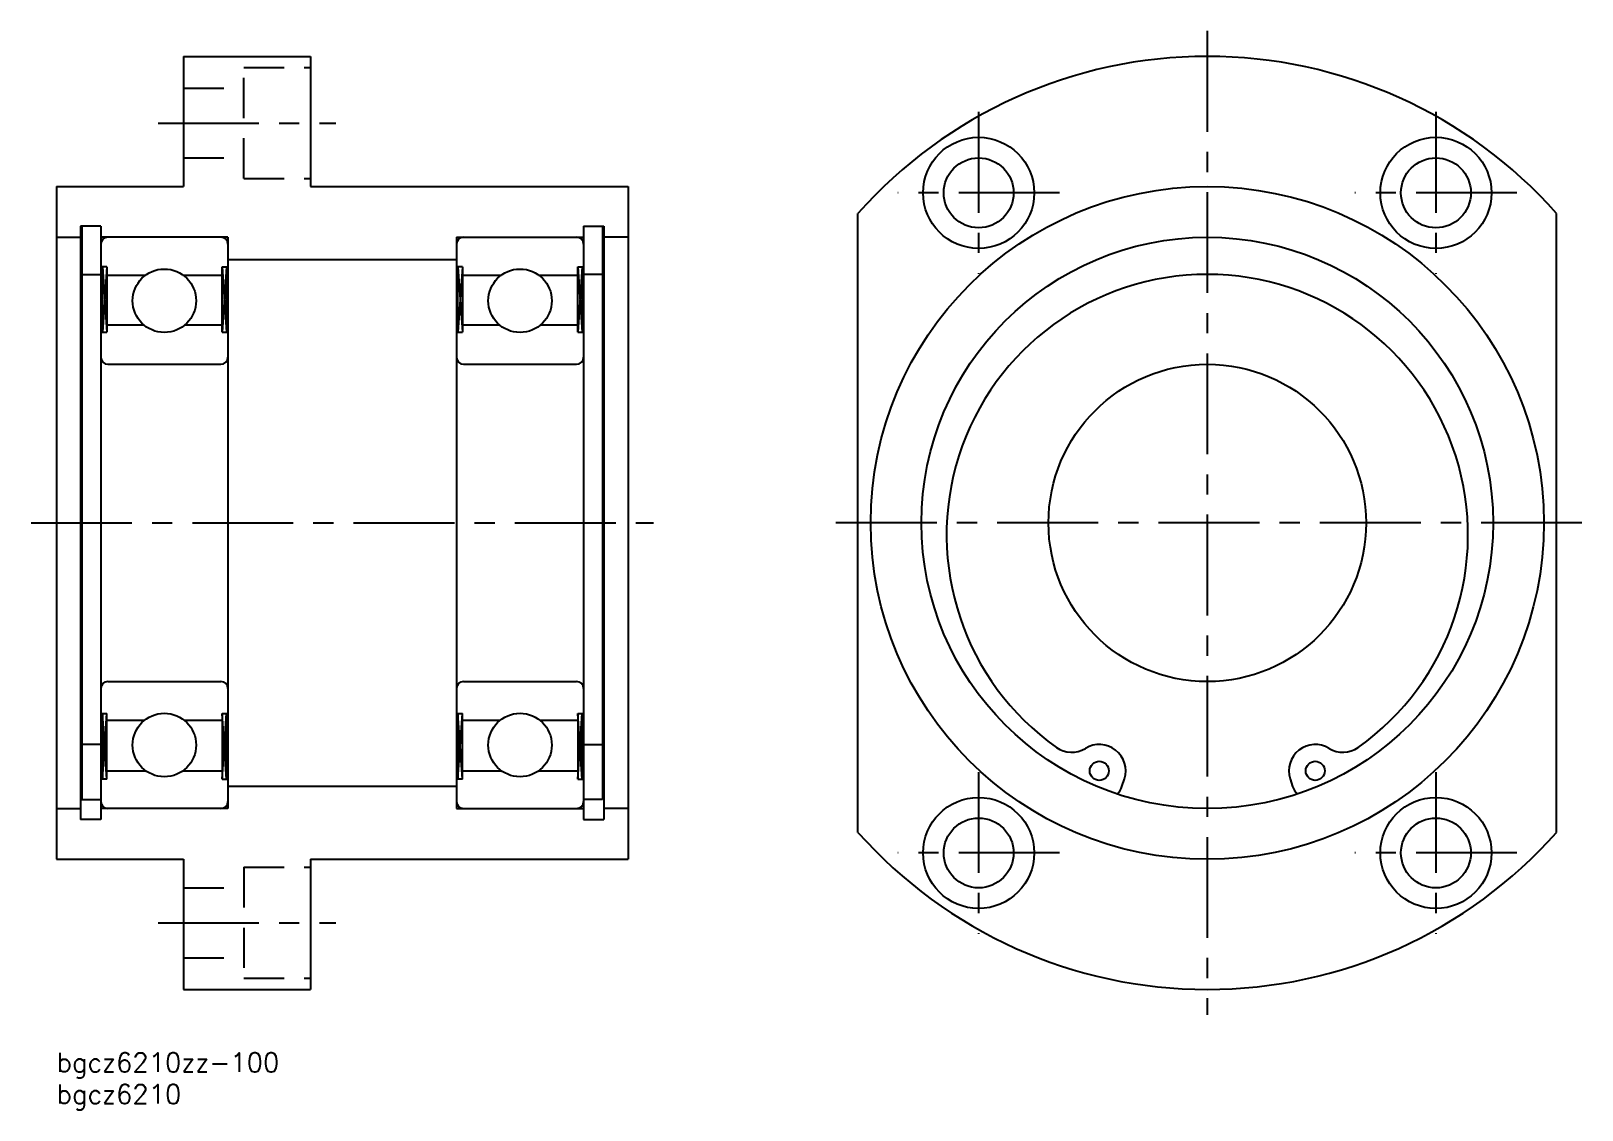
# Model space of a CAD drawing. Extents: x -4 to 240, y -9 to 161.
import ezdxf

# ---------------------------------------------------------------- set-up
doc = ezdxf.new("R2010")
doc.units = 0
doc.header["$LTSCALE"] = 0.5
doc.linetypes.add('CENTER', pattern=[50.8, 31.75, -6.35, 6.35, -6.35])
doc.linetypes.add('DASHED', pattern=[19.05, 12.7, -6.35])
for name, color, linetype in [('MSM_CENTER', 1, 'CENTER'), ('MSM_CONTINUOUS', 7, 'CONTINUOUS'), ('MSM_DASHED', 4, 'DASHED'), ('MSM_PART_NUMBER', 7, 'CONTINUOUS')]:
    doc.layers.add(name, color=color, linetype=linetype)
doc.styles.get("Standard").update_dxf_attribs({"font": 'txt.shx', "height": 3, "bigfont": 'bigfont.shx'})

# ---------------------------------------------------------------- blocks, each defined once
blk = doc.blocks.new('*U6')
at = {"layer": 'MSM_PART_NUMBER'}
blk.add_text('bgcz6210zz-100', height=3, dxfattribs=at).set_placement((0, -3))
blk = doc.blocks.new('*U7')
at = {"layer": 'MSM_PART_NUMBER'}
blk.add_text('bgcz6210', height=3, dxfattribs=at).set_placement((0, -8))

msp = doc.modelspace()

# ---------------------------------------------------------------- linework, layer by layer
at = {"layer": 'MSM_CENTER'}
for p, q in [((181.21, 161), (181.21, 6)), ((145.21, 148.25), (145.21, 122.75)), ((217.21, 148.25), (217.21, 122.75)), ((16, 146.5), (44, 146.5)), ((157.96, 135.5), (132.46, 135.5)), ((229.96, 135.5), (204.46, 135.5)), ((-4, 83.5), (94, 83.5)), ((240.21, 83.5), (122.21, 83.5)), ((145.21, 44.25), (145.21, 18.75)), ((217.21, 44.25), (217.21, 18.75)), ((157.96, 31.5), (132.46, 31.5)), ((229.96, 31.5), (204.46, 31.5)), ((16, 20.5), (44, 20.5))]:
    msp.add_line(p, q, dxfattribs=at)
at = {"layer": 'MSM_CONTINUOUS'}
for p, q in [((20, 157), (20, 136.5)), ((20, 157), (40, 157)), ((40, 157), (40, 136.5)), ((0, 136.5), (20, 136.5)), ((0, 136.5), (0, 30.5)), ((40, 136.5), (90, 136.5)), ((90, 136.5), (90, 30.5)), ((126.21, 34.74), (126.21, 132.26)), ((236.21, 34.74), (236.21, 132.26)), ((7, 130.25), (3.8, 130.25)), ((3.8, 130.25), (3.8, 36.75)), ((4, 130.25), (4, 39.9)), ((7, 130.25), (7, 36.75)), ((83, 130.25), (83, 36.75)), ((83, 130.25), (86.2, 130.25)), ((86, 130.25), (86, 39.9)), ((86.2, 130.25), (86.2, 36.75)), ((0, 128.5), (3.82, 128.5)), ((27, 128.5), (7, 128.5)), ((27, 128.5), (27, 38.5)), ((63, 128.5), (83, 128.5)), ((63, 128.5), (63, 38.5)), ((90, 128.5), (86.18, 128.5)), ((27, 125), (63, 125)), ((4, 122.65), (7, 122.65)), ((7.92, 123.85), (7, 123.85)), ((7.23, 113.55), (7.23, 123.85)), ((7.23, 123.85), (7.92, 113.55)), ((7.92, 123.85), (7.23, 113.55)), ((7.92, 123.85), (7.92, 113.55)), ((7.92, 122.55), (14.07, 122.55)), ((19.93, 122.55), (26.08, 122.55)), ((26.08, 123.85), (27, 123.85)), ((26.08, 113.55), (26.08, 123.85)), ((26.08, 123.85), (26.77, 113.55)), ((26.77, 123.85), (26.08, 113.55)), ((26.77, 123.85), (26.77, 113.55)), ((63.92, 123.85), (63, 123.85)), ((63.23, 113.55), (63.23, 123.85)), ((63.23, 123.85), (63.92, 113.55)), ((63.92, 123.85), (63.23, 113.55)), ((63.92, 123.85), (63.92, 113.55)), ((63.92, 122.55), (70.07, 122.55)), ((75.93, 122.55), (82.08, 122.55)), ((82.08, 123.85), (83, 123.85)), ((82.08, 113.55), (82.08, 123.85)), ((82.08, 123.85), (82.77, 113.55)), ((82.77, 123.85), (82.08, 113.55)), ((82.77, 123.85), (82.77, 113.55)), ((86, 122.65), (83, 122.65)), ((7, 113.55), (7.92, 113.55)), ((13.81, 114.65), (7.92, 114.65)), ((26.08, 114.65), (20.19, 114.65)), ((26.08, 113.55), (27, 113.55)), ((63, 113.55), (63.92, 113.55)), ((69.81, 114.65), (63.92, 114.65)), ((82.08, 114.65), (76.19, 114.65)), ((82.08, 113.55), (83, 113.55)), ((8.1, 108.5), (25.9, 108.5)), ((64.1, 108.5), (81.9, 108.5)), ((8.1, 58.5), (25.9, 58.5)), ((64.1, 58.5), (81.9, 58.5)), ((7, 53.45), (7.92, 53.45)), ((7.23, 53.45), (7.23, 43.15)), ((7.23, 43.15), (7.92, 53.45)), ((7.92, 43.15), (7.23, 53.45)), ((7.92, 43.15), (7.92, 53.45)), ((13.81, 52.35), (7.92, 52.35)), ((26.08, 52.35), (20.19, 52.35)), ((26.08, 53.45), (26.08, 43.15)), ((26.08, 53.45), (27, 53.45)), ((26.08, 43.15), (26.77, 53.45)), ((26.77, 43.15), (26.08, 53.45)), ((26.77, 43.15), (26.77, 53.45)), ((63, 53.45), (63.92, 53.45)), ((63.23, 53.45), (63.23, 43.15)), ((63.23, 43.15), (63.92, 53.45)), ((63.92, 43.15), (63.23, 53.45)), ((63.92, 43.15), (63.92, 53.45)), ((69.81, 52.35), (63.92, 52.35)), ((82.08, 52.35), (76.19, 52.35)), ((82.08, 53.45), (82.08, 43.15)), ((82.08, 53.45), (83, 53.45)), ((82.08, 43.15), (82.77, 53.45)), ((82.77, 43.15), (82.08, 53.45)), ((82.77, 43.15), (82.77, 53.45)), ((7, 48.59), (4, 48.59)), ((83, 48.59), (86, 48.59)), ((7.92, 44.45), (14.07, 44.45)), ((19.93, 44.45), (26.08, 44.45)), ((63.92, 44.45), (70.07, 44.45)), ((75.93, 44.45), (82.08, 44.45)), ((7.92, 43.15), (7, 43.15)), ((26.08, 43.15), (27, 43.15)), ((27, 42), (63, 42)), ((63.92, 43.15), (63, 43.15)), ((82.08, 43.15), (83, 43.15)), ((167.77, 41.97), (168.16, 43.16)), ((194.26, 43.16), (194.64, 41.97)), ((4, 39.9), (7, 39.9)), ((86, 39.9), (83, 39.9)), ((0, 38.5), (3.8, 38.5)), ((7, 36.75), (3.8, 36.75)), ((27, 38.5), (7, 38.5)), ((63, 38.5), (83, 38.5)), ((83, 36.75), (86.2, 36.75)), ((90, 38.5), (86.2, 38.5)), ((0, 30.5), (20, 30.5)), ((20, 30.5), (20, 10)), ((40, 30.5), (90, 30.5)), ((40, 30.5), (40, 10)), ((20, 10), (40, 10))]:
    msp.add_line(p, q, dxfattribs=at)
for centre, radius in [((145.21, 135.5), 8.75), ((217.21, 135.5), 8.75), ((145.21, 135.5), 5.5), ((217.21, 135.5), 5.5), ((181.21, 83.5), 53), ((181.21, 83.5), 45), ((17, 118.5), 5), ((73, 118.5), 5), ((181.21, 83.5), 25), ((17, 48.5), 5), ((73, 48.5), 5), ((164.21, 44.44), 1.5), ((198.21, 44.44), 1.5), ((145.21, 31.5), 8.75), ((217.21, 31.5), 8.75), ((145.21, 31.5), 5.5), ((217.21, 31.5), 5.5)]:
    msp.add_circle(centre, radius, dxfattribs=at)
for centre, radius, start, end in [((181.21, 83.5), 73.5, 41.5567, 138.4433), ((8.1, 127.4), 1.1, 90, 180), ((25.9, 127.4), 1.1, 0, 90), ((64.1, 127.4), 1.1, 90, 180), ((81.9, 127.4), 1.1, 0, 90), ((181.21, 81.6), 41.05, 305.3574, 234.6426), ((8.1, 109.6), 1.1, 180, 270), ((25.9, 109.6), 1.1, 270, 0), ((64.1, 109.6), 1.1, 180, 270), ((81.9, 109.6), 1.1, 270, 0), ((8.1, 57.4), 1.1, 90, 180), ((25.9, 57.4), 1.1, 0, 90), ((64.1, 57.4), 1.1, 90, 180), ((81.9, 57.4), 1.1, 0, 90), ((159.85, 51.51), 4.15, 234.6426, 301.6325), ((164.21, 44.44), 4.15, 342.071, 121.6325), ((198.21, 44.44), 4.15, 58.3675, 197.929), ((202.56, 51.51), 4.15, 238.3675, 305.3574), ((164.92, 42.9), 3, 315.2882, 342.071), ((197.5, 42.9), 3, 197.929, 224.7118), ((8.1, 39.6), 1.1, 180, 270), ((25.9, 39.6), 1.1, 270, 0), ((64.1, 39.6), 1.1, 180, 270), ((81.9, 39.6), 1.1, 270, 0), ((181.21, 83.5), 73.5, 221.5567, 318.4433)]:
    msp.add_arc(centre, radius, start, end, dxfattribs=at)
at = {"layer": 'MSM_DASHED'}
for p, q in [((29.5, 137.75), (29.5, 155.25)), ((29.5, 155.25), (40, 155.25)), ((20, 152), (29.5, 152)), ((20, 141), (29.5, 141)), ((29.5, 137.75), (40, 137.75)), ((29.5, 29.25), (29.5, 11.75)), ((29.5, 29.25), (40, 29.25)), ((20, 26), (29.5, 26)), ((20, 15), (29.5, 15)), ((29.5, 11.75), (40, 11.75))]:
    msp.add_line(p, q, dxfattribs=at)

# ---------------------------------------------------------------- block references
at = {"layer": 'MSM_CONTINUOUS'}
for name in ['*U6', '*U7']:
    msp.add_blockref(name, (0, 0), dxfattribs=at)

doc.saveas('drawing.dxf')
